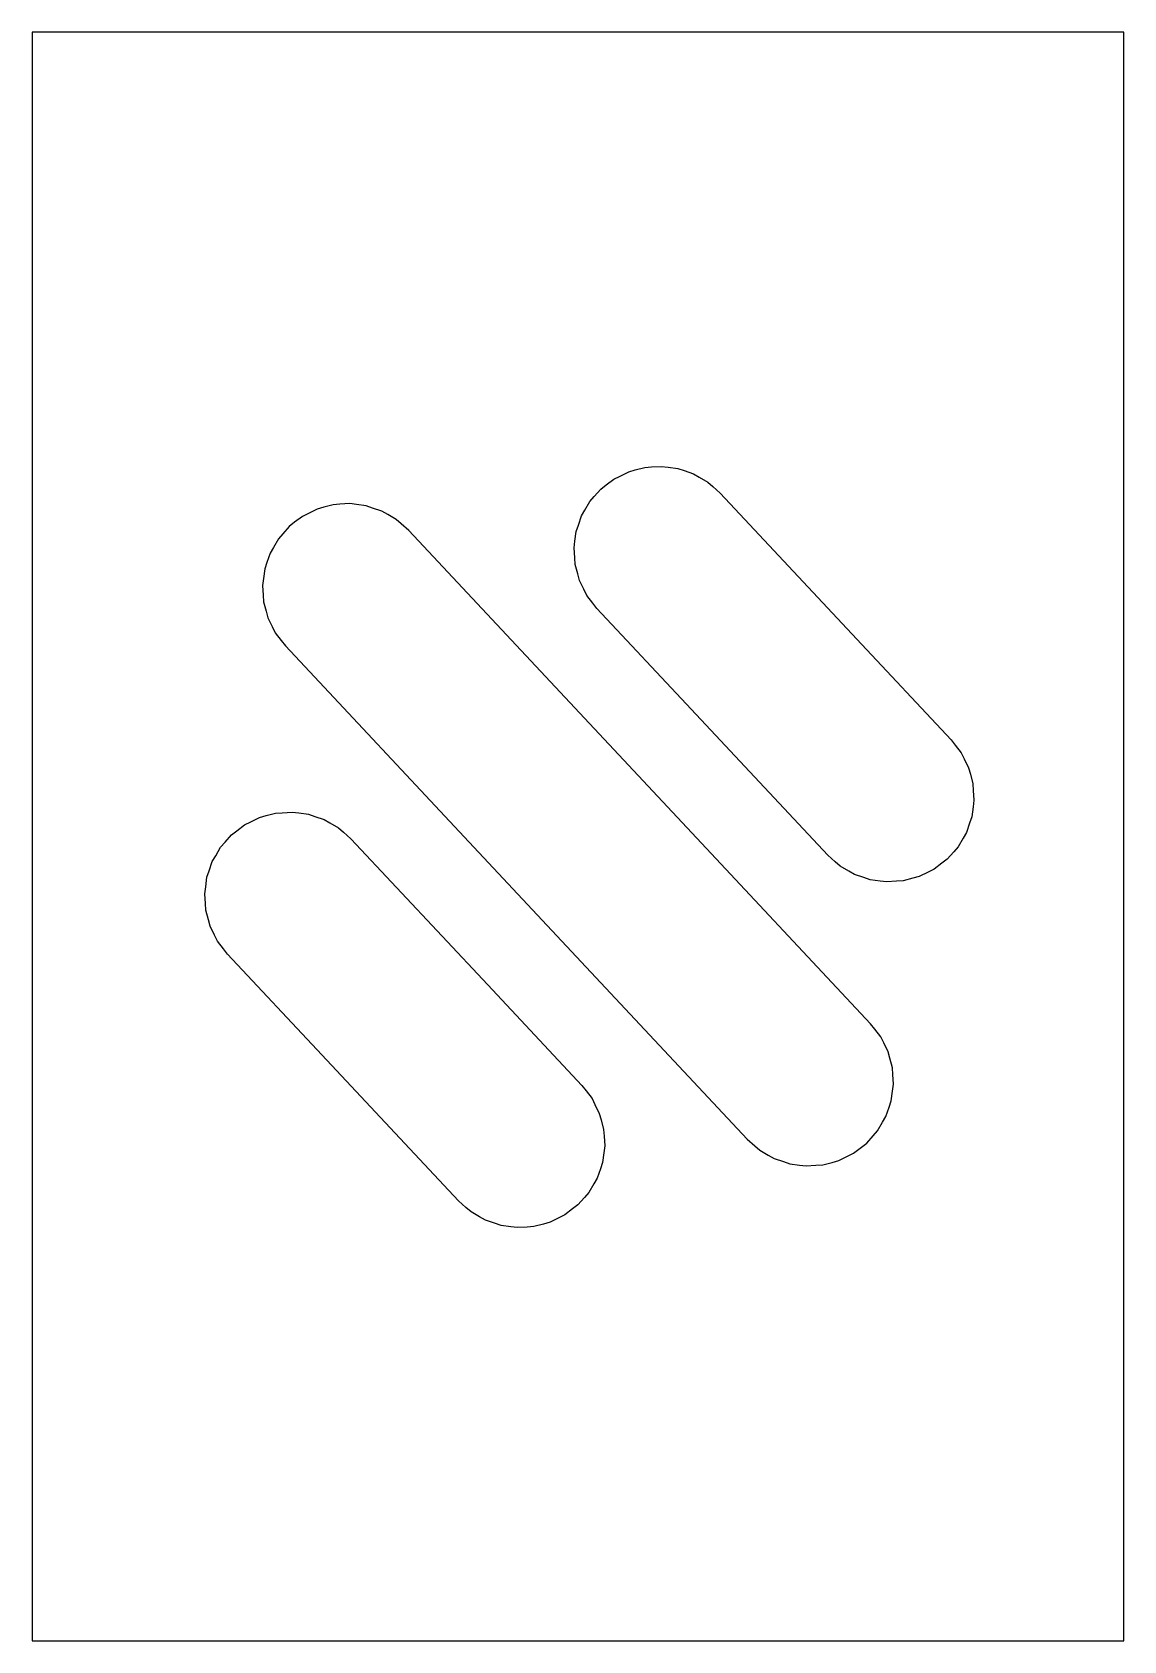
# Model space of a CAD drawing. Header units: metres. Extents: x -18.5 to 13.8, y -1.1 to 46.5.
import ezdxf

# ---------------------------------------------------------------- set-up
doc = ezdxf.new("R2010")
doc.units = ezdxf.units.M

msp = doc.modelspace()

# ---------------------------------------------------------------- linework, layer by layer
for p, q in [((-17.773, 46.5), (-18.55, 46.5)), ((-18.55, 46.5), (-18.55, 45.347)), ((-16.035, 46.5), (-17.773, 46.5)), ((-14.596, 46.5), (-16.035, 46.5)), ((-14.528, 46.5), (-14.596, 46.5)), ((-14.438, 46.5), (-14.528, 46.5)), ((-14.33, 46.5), (-14.438, 46.5)), ((-14.214, 46.5), (-14.33, 46.5)), ((-14.099, 46.5), (-14.214, 46.5)), ((-13.998, 46.5), (-14.099, 46.5)), ((-13.919, 46.5), (-13.998, 46.5)), ((-13.87, 46.5), (-13.919, 46.5)), ((7.775, 46.5), (-13.87, 46.5)), ((8.03, 46.5), (7.775, 46.5)), ((7.775, 46.5), (7.775, 46.5)), ((12.508, 46.5), (8.03, 46.5)), ((12.54, 46.5), (12.508, 46.5)), ((12.6, 46.5), (12.54, 46.5)), ((12.685, 46.5), (12.6, 46.5)), ((12.786, 46.5), (12.685, 46.5)), ((12.895, 46.5), (12.786, 46.5)), ((13.001, 46.5), (12.895, 46.5)), ((13.093, 46.5), (13.001, 46.5)), ((13.167, 46.5), (13.093, 46.5)), ((13.217, 46.5), (13.167, 46.5)), ((13.75, 46.5), (13.217, 46.5)), ((13.75, 45.08), (13.75, 46.5)), ((-18.55, 45.347), (-18.55, 45.287)), ((-18.55, 45.287), (-18.55, 45.161)), ((-18.55, 45.161), (-18.55, 44.974)), ((-18.55, 44.974), (-18.55, 44.733)), ((13.75, 44.185), (13.75, 45.08)), ((-18.55, 44.733), (-18.55, 42.913)), ((13.75, 31.898), (13.75, 44.185)), ((-18.55, 42.913), (-18.55, 42.744)), ((-18.55, 42.744), (-18.55, 42.536)), ((-18.55, 42.536), (-18.55, 41.624)), ((-18.55, 41.624), (-18.55, 41.429)), ((-18.55, 41.429), (-18.55, 41.221)), ((-18.55, 41.221), (-18.55, 41.017)), ((-18.55, 41.017), (-18.55, 40.836)), ((-18.55, 40.836), (-18.55, 40.235)), ((-18.55, 40.235), (-18.55, 35.114)), ((-18.55, 35.114), (-18.55, 34.014)), ((-18.55, 34.014), (-18.55, 30.889)), ((-1.337, 33.278), (-1.157, 33.366)), ((-1.157, 33.366), (-0.897, 33.494)), ((-0.897, 33.494), (-0.704, 33.546)), ((-0.704, 33.546), (-0.424, 33.621)), ((-0.424, 33.621), (-0.224, 33.634)), ((-0.224, 33.634), (0.065, 33.653)), ((0.065, 33.653), (0.264, 33.627)), ((0.264, 33.627), (0.551, 33.589)), ((0.264, 33.627), (0.264, 33.627)), ((0.551, 33.589), (0.741, 33.525)), ((0.741, 33.525), (1.015, 33.431)), ((1.015, 33.431), (1.189, 33.331)), ((1.189, 33.331), (1.44, 33.186)), ((-1.917, 32.761), (-1.725, 32.98)), ((-1.725, 32.98), (-1.567, 33.101)), ((-1.567, 33.101), (-1.337, 33.278)), ((1.44, 33.186), (1.59, 33.054)), ((1.59, 33.054), (1.808, 32.863)), ((1.808, 32.863), (5.854, 28.542)), ((-10.115, 32.39), (-10.375, 32.262)), ((-9.921, 32.442), (-10.115, 32.39)), ((-9.641, 32.517), (-9.921, 32.442)), ((-9.442, 32.53), (-9.641, 32.517)), ((-9.152, 32.549), (-9.442, 32.53)), ((-8.954, 32.522), (-9.152, 32.549)), ((-8.666, 32.485), (-8.954, 32.522)), ((-8.477, 32.42), (-8.666, 32.485)), ((-8.202, 32.327), (-8.477, 32.42)), ((-2.194, 32.36), (-2.049, 32.611)), ((-2.049, 32.611), (-1.917, 32.761)), ((-10.784, 31.997), (-10.943, 31.875)), ((-10.554, 32.173), (-10.784, 31.997)), ((-10.375, 32.262), (-10.554, 32.173)), ((-8.029, 32.227), (-8.202, 32.327)), ((-7.778, 32.082), (-8.029, 32.227)), ((-7.628, 31.95), (-7.778, 32.082)), ((-7.409, 31.759), (-7.628, 31.95)), ((-2.451, 31.723), (-2.387, 31.912)), ((-2.387, 31.912), (-2.294, 32.187)), ((-2.294, 32.187), (-2.194, 32.36)), ((13.75, 1.251), (13.75, 31.898)), ((-11.266, 31.507), (-11.411, 31.255)), ((-11.134, 31.657), (-11.266, 31.507)), ((-10.943, 31.875), (-11.134, 31.657)), ((0.682, 23.116), (-7.409, 31.759)), ((-2.515, 31.237), (-2.489, 31.435)), ((-2.489, 31.435), (-2.451, 31.723)), ((-11.511, 31.082), (-11.605, 30.808)), ((-11.411, 31.255), (-11.511, 31.082)), ((-2.497, 30.947), (-2.515, 31.237)), ((-2.484, 30.748), (-2.497, 30.947)), ((-18.55, 30.889), (-18.55, 12.976)), ((-11.669, 30.618), (-11.707, 30.331)), ((-11.605, 30.808), (-11.669, 30.618)), ((-2.409, 30.468), (-2.484, 30.748)), ((-2.357, 30.274), (-2.409, 30.468)), ((-11.707, 30.331), (-11.733, 30.132)), ((-11.733, 30.132), (-11.714, 29.843)), ((-2.229, 30.014), (-2.357, 30.274)), ((-2.14, 29.835), (-2.229, 30.014)), ((-11.714, 29.843), (-11.701, 29.643)), ((-11.701, 29.643), (-11.626, 29.363)), ((-1.964, 29.605), (-2.14, 29.835)), ((-1.842, 29.446), (-1.964, 29.605)), ((-11.626, 29.363), (-11.574, 29.17)), ((-11.574, 29.17), (-11.446, 28.91)), ((0.947, 26.467), (-1.842, 29.446)), ((-11.446, 28.91), (-11.358, 28.73)), ((-11.358, 28.73), (-11.181, 28.5)), ((-11.181, 28.5), (-11.059, 28.341)), ((-11.059, 28.341), (-5.482, 22.384)), ((5.854, 28.542), (8.643, 25.563)), ((4.993, 22.146), (0.947, 26.467)), ((8.643, 25.563), (8.764, 25.404)), ((8.764, 25.404), (8.941, 25.174)), ((8.941, 25.174), (9.029, 24.995)), ((9.029, 24.995), (9.158, 24.735)), ((9.158, 24.735), (9.209, 24.542)), ((9.209, 24.542), (9.284, 24.261)), ((9.284, 24.261), (9.297, 24.062)), ((9.297, 24.062), (9.316, 23.772)), ((-11.63, 23.317), (-11.35, 23.392)), ((-11.35, 23.392), (-11.15, 23.405)), ((-11.15, 23.405), (-10.861, 23.424)), ((-10.861, 23.424), (-10.663, 23.398)), ((-10.663, 23.398), (-10.375, 23.36)), ((-10.375, 23.36), (-10.186, 23.295)), ((9.29, 23.574), (9.252, 23.286)), ((9.316, 23.772), (9.29, 23.574)), ((-12.652, 22.75), (-12.493, 22.872)), ((-12.493, 22.872), (-12.263, 23.048)), ((-12.263, 23.048), (-12.083, 23.137)), ((-12.083, 23.137), (-11.823, 23.265)), ((-11.823, 23.265), (-11.63, 23.317)), ((-10.186, 23.295), (-9.911, 23.202)), ((-9.911, 23.202), (-9.738, 23.102)), ((-9.738, 23.102), (-9.487, 22.957)), ((-9.487, 22.957), (-9.336, 22.825)), ((6.259, 17.159), (0.682, 23.116)), ((9.188, 23.097), (9.095, 22.822)), ((9.252, 23.286), (9.188, 23.097)), ((-13.12, 22.13), (-12.975, 22.382)), ((-12.975, 22.382), (-12.843, 22.532)), ((-12.843, 22.532), (-12.652, 22.75)), ((-9.336, 22.825), (-9.118, 22.634)), ((-9.118, 22.634), (-5.072, 18.312)), ((-5.482, 22.384), (2.609, 13.741)), ((8.849, 22.398), (8.718, 22.248)), ((8.995, 22.649), (8.849, 22.398)), ((9.095, 22.822), (8.995, 22.649)), ((-13.313, 21.683), (-13.22, 21.957)), ((-13.22, 21.957), (-13.12, 22.13)), ((5.211, 21.955), (4.993, 22.146)), ((5.361, 21.823), (5.211, 21.955)), ((8.368, 21.908), (8.137, 21.731)), ((8.526, 22.03), (8.368, 21.908)), ((8.718, 22.248), (8.526, 22.03)), ((-13.416, 21.206), (-13.378, 21.493)), ((-13.378, 21.493), (-13.313, 21.683)), ((5.612, 21.678), (5.361, 21.823)), ((5.785, 21.578), (5.612, 21.678)), ((6.06, 21.484), (5.785, 21.578)), ((6.249, 21.42), (6.06, 21.484)), ((7.505, 21.463), (7.224, 21.388)), ((7.698, 21.515), (7.505, 21.463)), ((7.958, 21.643), (7.698, 21.515)), ((8.137, 21.731), (7.958, 21.643)), ((-13.442, 21.007), (-13.416, 21.206)), ((-13.423, 20.718), (-13.442, 21.007)), ((6.537, 21.382), (6.249, 21.42)), ((6.735, 21.356), (6.537, 21.382)), ((7.025, 21.375), (6.735, 21.356)), ((7.224, 21.388), (7.025, 21.375)), ((-13.41, 20.518), (-13.423, 20.718)), ((-13.335, 20.238), (-13.41, 20.518)), ((-13.283, 20.045), (-13.335, 20.238)), ((-13.155, 19.785), (-13.283, 20.045)), ((-13.066, 19.605), (-13.155, 19.785)), ((-12.89, 19.375), (-13.066, 19.605)), ((-12.768, 19.216), (-12.89, 19.375)), ((-9.979, 16.238), (-12.768, 19.216)), ((-5.072, 18.312), (-2.284, 15.334)), ((6.381, 17), (6.259, 17.159)), ((6.558, 16.77), (6.381, 17)), ((6.646, 16.59), (6.558, 16.77)), ((-5.934, 11.916), (-9.979, 16.238)), ((6.774, 16.33), (6.646, 16.59)), ((6.826, 16.137), (6.774, 16.33)), ((6.901, 15.857), (6.826, 16.137)), ((6.914, 15.657), (6.901, 15.857)), ((-2.284, 15.334), (-2.162, 15.175)), ((6.907, 15.169), (6.933, 15.368)), ((6.933, 15.368), (6.914, 15.657)), ((-2.162, 15.175), (-1.985, 14.945)), ((-1.985, 14.945), (-1.897, 14.765)), ((-1.897, 14.765), (-1.769, 14.505)), ((6.805, 14.692), (6.869, 14.882)), ((6.869, 14.882), (6.907, 15.169)), ((-1.769, 14.505), (-1.717, 14.312)), ((-1.717, 14.312), (-1.642, 14.032)), ((6.611, 14.245), (6.711, 14.418)), ((6.711, 14.418), (6.805, 14.692)), ((-1.642, 14.032), (-1.629, 13.832)), ((-1.629, 13.832), (-1.61, 13.543)), ((6.143, 13.625), (6.334, 13.843)), ((6.334, 13.843), (6.466, 13.993)), ((6.466, 13.993), (6.611, 14.245)), ((-1.636, 13.344), (-1.674, 13.057)), ((-1.61, 13.543), (-1.636, 13.344)), ((2.609, 13.741), (2.828, 13.55)), ((2.828, 13.55), (2.978, 13.418)), ((2.978, 13.418), (3.229, 13.273)), ((5.754, 13.327), (5.984, 13.503)), ((5.984, 13.503), (6.143, 13.625)), ((-18.55, 12.976), (-18.55, 9.325)), ((-1.738, 12.867), (-1.832, 12.593)), ((-1.674, 13.057), (-1.738, 12.867)), ((3.229, 13.273), (3.402, 13.173)), ((3.402, 13.173), (3.677, 13.08)), ((3.402, 13.173), (3.402, 13.173)), ((3.677, 13.08), (3.866, 13.015)), ((3.866, 13.015), (4.154, 12.978)), ((4.154, 12.978), (4.352, 12.951)), ((4.352, 12.951), (4.642, 12.97)), ((4.642, 12.97), (4.841, 12.983)), ((4.841, 12.983), (5.121, 13.058)), ((5.121, 13.058), (5.315, 13.11)), ((5.315, 13.11), (5.575, 13.238)), ((5.575, 13.238), (5.754, 13.327)), ((-1.932, 12.42), (-2.077, 12.168)), ((-1.832, 12.593), (-1.932, 12.42)), ((-5.716, 11.725), (-5.934, 11.916)), ((-2.209, 12.018), (-2.4, 11.8)), ((-2.077, 12.168), (-2.209, 12.018)), ((-5.565, 11.593), (-5.716, 11.725)), ((-5.314, 11.448), (-5.565, 11.593)), ((-5.141, 11.348), (-5.314, 11.448)), ((-2.789, 11.502), (-2.968, 11.413)), ((-2.559, 11.678), (-2.789, 11.502)), ((-2.4, 11.8), (-2.559, 11.678)), ((-4.866, 11.255), (-5.141, 11.348)), ((-4.677, 11.19), (-4.866, 11.255)), ((-4.389, 11.153), (-4.677, 11.19)), ((-4.191, 11.126), (-4.389, 11.153)), ((-3.901, 11.145), (-4.191, 11.126)), ((-3.702, 11.158), (-3.901, 11.145)), ((-3.901, 11.145), (-3.901, 11.145)), ((-3.422, 11.233), (-3.702, 11.158)), ((-3.228, 11.285), (-3.422, 11.233)), ((-2.968, 11.413), (-3.228, 11.285)), ((-18.55, 9.325), (-18.55, 5.758)), ((-18.55, 5.758), (-18.55, 4.217)), ((-18.55, 4.217), (-18.55, 4.033)), ((-18.55, 4.033), (-18.55, 3.142)), ((-18.55, 3.142), (-18.55, 2.947)), ((-18.55, 2.947), (-18.55, 2.795)), ((-18.55, 2.795), (-18.55, 0.968)), ((-18.55, 0.968), (-18.55, 0.745)), ((13.75, 0.348), (13.75, 1.251)), ((-18.55, 0.745), (-18.55, 0.578)), ((-18.55, 0.578), (-18.55, 0.475)), ((-18.55, 0.475), (-18.55, -0.491)), ((13.75, -1.1), (13.75, 0.348)), ((-18.55, -0.491), (-18.55, -0.551)), ((-18.55, -0.551), (-18.55, -0.571)), ((-18.55, -0.571), (-18.55, -1.1)), ((-18.55, -1.1), (-16.035, -1.1)), ((-16.035, -1.1), (-14.596, -1.1)), ((-14.596, -1.1), (-14.528, -1.1)), ((-14.528, -1.1), (-14.438, -1.1)), ((-14.438, -1.1), (-14.33, -1.1)), ((-14.33, -1.1), (-14.214, -1.1)), ((-14.214, -1.1), (-14.099, -1.1)), ((-14.099, -1.1), (-13.998, -1.1)), ((-13.998, -1.1), (-13.919, -1.1)), ((-13.919, -1.1), (-13.87, -1.1)), ((-13.87, -1.1), (7.775, -1.1)), ((7.775, -1.1), (8.03, -1.1)), ((8.03, -1.1), (12.508, -1.1)), ((12.508, -1.1), (12.54, -1.1)), ((12.54, -1.1), (12.6, -1.1)), ((12.6, -1.1), (12.685, -1.1)), ((12.685, -1.1), (12.786, -1.1)), ((12.786, -1.1), (12.895, -1.1)), ((12.895, -1.1), (13.001, -1.1)), ((13.001, -1.1), (13.093, -1.1)), ((13.093, -1.1), (13.167, -1.1)), ((13.167, -1.1), (13.217, -1.1)), ((13.217, -1.1), (13.75, -1.1))]:
    msp.add_line(p, q)

doc.saveas('drawing.dxf')
